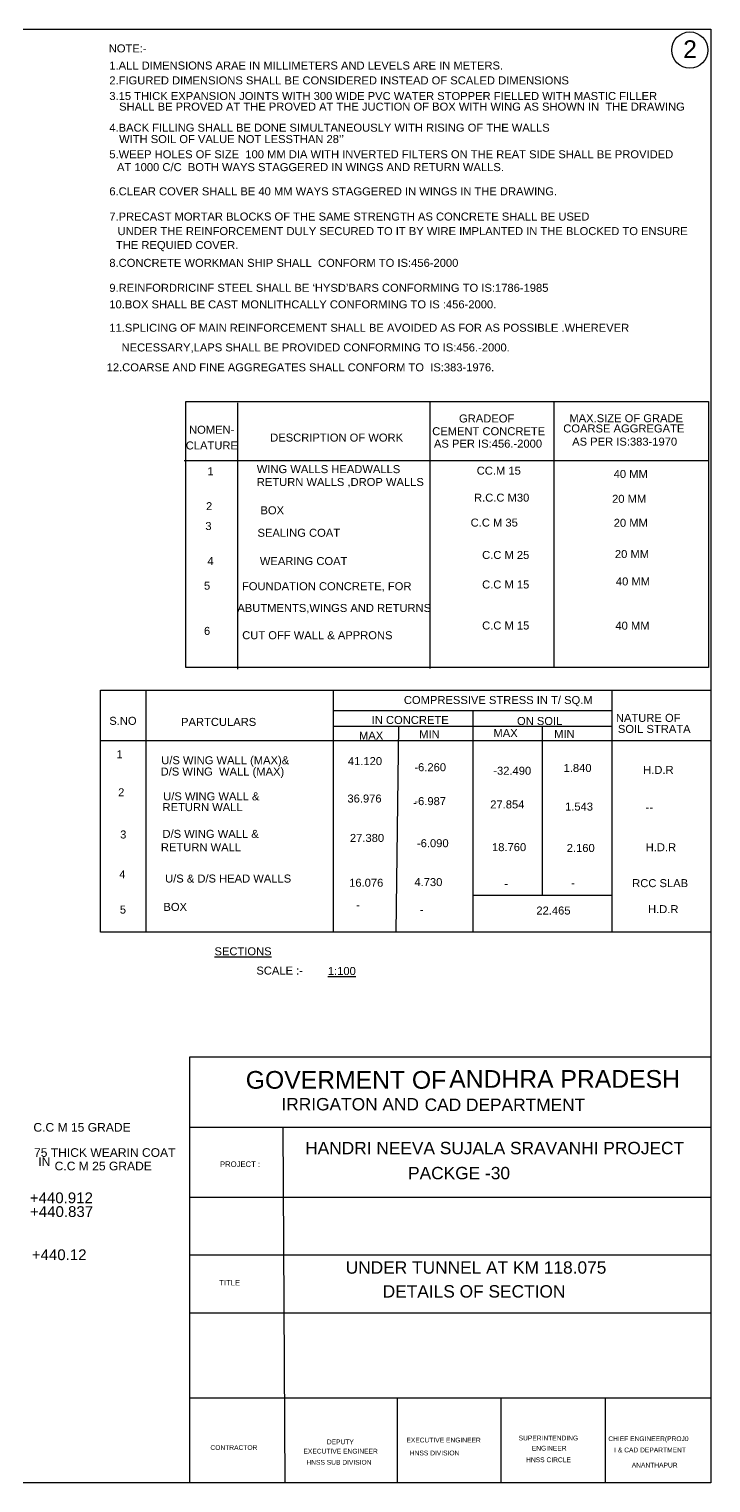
# Model space of a CAD drawing. Header units: inches. Extents: x 109.4 to 208, y 102.2 to 173.1.
# Drawn here: x 174.7 to 208, y 102.2 to 173.1 of the extents above; entities that cross this region are included whole.
import ezdxf

# ---------------------------------------------------------------- set-up
doc = ezdxf.new("R2010")
doc.units = ezdxf.units.IN
doc.header["$MEASUREMENT"] = 0
doc.layers.add('DRAWING', color=7, linetype='Continuous')
doc.styles.get("Standard").update_dxf_attribs({"font": 'arial.ttf'})

msp = doc.modelspace()

# ---------------------------------------------------------------- linework, layer by layer
at = {"layer": 'DRAWING'}
for points in [[(109.42304, 173.11226), (207.96479, 173.11226), (207.96479, 102.23674), (109.42304, 102.23674)], [(182.3605, 154.9519), (207.84185, 154.9519), (207.84185, 141.98245), (182.3605, 141.98245)], [(178.21148, 140.88461), (207.96479, 140.88461), (207.96479, 129.08692), (178.21148, 129.08692)], [(182.55214, 123.0106), (207.96479, 123.0106), (207.96479, 102.23674), (182.55214, 102.23674)]]:
    msp.add_lwpolyline(points, close=True, dxfattribs=at)
for points in [[(184.8769, 154.88883), (184.8769, 141.9138)], [(194.25869, 154.95659), (194.25869, 141.93808)], [(200.3081, 154.9519), (200.3081, 141.98245)], [(182.27983, 152.08026), (207.88118, 152.08026)], [(180.41756, 140.88461), (180.41756, 129.08692)], [(189.56664, 129.08692), (189.56664, 140.88461)], [(203.13875, 140.88461), (203.13875, 129.08692)], [(189.56664, 139.90073), (203.13875, 139.90073)], [(196.3527, 139.90073), (196.3527, 129.08692)], [(203.13875, 139.1098), (189.56664, 139.1098)], [(192.73941, 139.1098), (192.60202, 129.08692)], [(199.74572, 130.89217), (199.74572, 139.1098)], [(178.21148, 138.43133), (207.96479, 138.43133)], [(196.3527, 130.89217), (203.13875, 130.89217)], [(182.55214, 119.581), (207.96479, 119.581)], [(187.20964, 102.23674), (187.10207, 119.581)], [(182.55214, 116.16878), (207.96479, 116.16878)], [(182.55214, 113.34897), (207.96479, 113.34897)], [(207.96479, 110.51209), (182.55214, 110.51209)], [(207.96479, 106.36876), (182.55214, 106.36876)], [(192.66134, 106.36876), (192.66134, 102.23674)], [(197.72973, 106.36876), (197.72973, 102.23674)], [(202.81841, 102.23674), (202.81841, 106.36876)]]:
    msp.add_lwpolyline(points, dxfattribs=at)
msp.add_circle((206.93413, 172.09042), 0.88158, dxfattribs=at)

# ---------------------------------------------------------------- texts
for s, height, p in [('NOTE:-', 0.390097, (178.60619, 171.97459)), ('2', 0.86265, (206.61183, 171.70142)), ('1.ALL DIMENSIONS ARAE IN MILLIMETERS AND LEVELS ARE IN METERS.', 0.390097, (178.63479, 171.14095)), ('2.FIGURED DIMENSIONS SHALL BE CONSIDERED INSTEAD OF SCALED DIMENSIONS', 0.390097, (178.63479, 170.41529)), ('3.15 THICK EXPANSION JOINTS WITH 300 WIDE PVC WATER STOPPER FIELLED WITH MASTIC FILLER ', 0.390097, (178.63479, 169.65507)), ('SHALL BE PROVED AT THE PROVED AT THE JUCTION OF BOX WITH WING AS SHOWN IN  THE DRAWING', 0.390097, (179.1121, 169.13644)), ('4.BACK FILLING SHALL BE DONE SIMULTANEOUSLY WITH RISING OF THE WALLS', 0.390097, (178.63479, 168.11161)), ('WITH SOIL OF VALUE NOT LESSTHAN 28’’', 0.390097, (179.11034, 167.55458)), ('5.WEEP HOLES OF SIZE  100 MM DIA WITH INVERTED FILTERS ON THE REAT SIDE SHALL BE PROVIDED ', 0.390097, (178.63479, 166.81486)), ('AT 1000 C/C  BOTH WAYS STAGGERED IN WINGS AND RETURN WALLS.', 0.390097, (179.01, 166.18805)), ('6.CLEAR COVER SHALL BE 40 MM WAYS STAGGERED IN WINGS IN THE DRAWING.', 0.390097, (178.63479, 165.00648)), ('7.PRECAST MORTAR BLOCKS OF THE SAME STRENGTH AS CONCRETE SHALL BE USED ', 0.390097, (178.63479, 163.77803)), ('UNDER THE REINFORCEMENT DULY SECURED TO IT BY WIRE IMPLANTED IN THE BLOCKED TO ENSURE ', 0.390097, (179.03757, 163.06823)), (' THE REQUIED COVER.', 0.390097, (178.80471, 162.38905)), ('8.CONCRETE WORKMAN SHIP SHALL  CONFORM TO IS:456-2000', 0.390097, (178.63479, 161.52043)), ('9.REINFORDRICINF STEEL SHALL BE ‘HYSD’BARS CONFORMING TO IS:1786-1985', 0.390097, (178.63479, 160.30355)), ('10.BOX SHALL BE CAST MONLITHCALLY CONFORMING TO IS :456-2000.', 0.390097, (178.63479, 159.49726)), ('11.SPLICING OF MAIN REINFORCEMENT SHALL BE AVOIDED AS FOR AS POSSIBLE .WHEREVER ', 0.390097, (178.63479, 158.35694)), ('NECESSARY,LAPS SHALL BE PROVIDED CONFORMING TO IS:456.-2000.', 0.390097, (179.23234, 157.39704)), ('12.COARSE AND FINE AGGREGATES SHALL CONFORM TO  IS:383-1976.', 0.390097, (178.50503, 156.42681)), ('GRADEOF ', 0.390097, (195.68399, 153.9346)), ('COARSE AGGREGATE', 0.390097, (200.76565, 153.44833)), ('MAX.SIZE OF GRADE', 0.390097, (201.06463, 153.94606)), ('NOMEN-', 0.390097, (182.52073, 153.38478)), ('DESCRIPTION OF WORK ', 0.390097, (186.47736, 153.0025)), ('CEMENT CONCRETE', 0.390097, (194.37496, 153.31228)), ('AS PER IS:456.-2000', 0.390097, (194.46154, 152.70678)), ('AS PER IS:383-1970', 0.390097, (201.19965, 152.80576)), ('CLATURE', 0.390097, (182.3605, 152.61848)), ('1', 0.3901, (183.41615, 151.36424)), ('WING WALLS HEADWALLS', 0.390097, (185.82383, 151.4645)), ('CC.M 15', 0.390097, (196.5468, 151.3899)), ('RETURN WALLS ,DROP WALLS', 0.390097, (185.82383, 150.83784)), ('40 MM ', 0.390097, (203.22304, 151.2287)), ('R.C.C M30', 0.390097, (196.41521, 150.07488)), ('20 MM ', 0.390097, (203.14639, 150.01724)), ('2', 0.3901, (183.34927, 149.6599)), ('BOX', 0.390097, (186.0028, 149.45728)), ('3', 0.3901, (183.31583, 148.69076)), ('C.C M 35', 0.390097, (196.25073, 148.85849)), ('20 MM ', 0.390097, (203.226, 148.84728)), ('SEALING COAT', 0.390097, (185.85853, 148.36157)), ('C.C M 25', 0.390097, (196.80997, 147.28047)), ('20 MM ', 0.390097, (203.28285, 147.3252)), ('4', 0.3901, (183.41615, 146.98641)), ('WEARING COAT', 0.390097, (185.9735, 146.98274)), ('5', 0.3901, (183.24895, 145.78335)), ('FOUNDATION CONCRETE, FOR ', 0.390097, (185.10123, 145.7564)), ('C.C M 15', 0.390097, (196.80997, 145.84047)), ('40 MM ', 0.390097, (203.33084, 145.99117)), ('ABUTMENTS,WINGS AND RETURNS', 0.390097, (184.8769, 144.6969)), ('6', 0.3901, (183.24895, 143.57772)), ('C.C M 15', 0.390097, (196.80997, 143.84138)), ('40 MM ', 0.390097, (203.3081, 143.83299)), ('CUT OFF WALL & APPRONS', 0.390097, (185.11259, 143.3675)), ('COMPRESSIVE STRESS IN T/ SQ.M', 0.390097, (192.99464, 140.20926)), ('IN CONCRETE', 0.390097, (191.42585, 139.23589)), ('NATURE OF ', 0.390097, (203.33289, 139.33821)), ('S.NO ', 0.390097, (178.63202, 139.19362)), ('PARTCULARS ', 0.390097, (182.13221, 139.14117)), ('MIN', 0.390097, (193.74091, 138.54282)), ('MAX', 0.390097, (197.36131, 138.5998)), ('ON SOIL', 0.390097, (198.51051, 139.1852)), ('MIN', 0.390097, (200.32204, 138.55315)), ('MAX', 0.390097, (190.80702, 138.47792)), ('1', 0.3901, (178.98225, 137.5592)), ('U/S WING WALL (MAX)&', 0.390097, (181.16593, 137.27242)), ('41.120', 0.390097, (190.26524, 137.23107)), ('D/S WING  WALL (MAX)', 0.390097, (181.1359, 136.72159)), ('-6.260', 0.390097, (193.50562, 136.93264)), ('-32.490', 0.390097, (197.35501, 136.76048)), ('1.840', 0.390097, (200.78203, 136.89599)), ('H.D.R', 0.390097, (204.66219, 136.80276)), ('2', 0.3901, (179.06384, 135.71062)), ('RETURN WALL', 0.390097, (181.22753, 134.98523)), ('U/S WING WALL &', 0.390097, (181.25942, 135.5116)), ('36.976', 0.390097, (190.24226, 135.40611)), ('-', 0.3901, (193.44817, 135.21098)), ('-6.987', 0.390097, (193.50562, 135.27985)), ('27.854', 0.390097, (197.20563, 135.11916)), ('1.543', 0.390097, (200.85312, 135.01303)), ('-', 0.3901, (204.77268, 134.98355)), ('-', 0.3901, (204.96609, 134.98036)), ('3', 0.3901, (179.16123, 133.6538)), ('D/S WING WALL &', 0.390097, (181.22561, 133.68406)), ('RETURN WALL', 0.390097, (181.14944, 133.03131)), ('27.380', 0.390097, (190.36523, 133.48555)), ('-6.090', 0.390097, (193.63218, 133.228)), ('18.760', 0.390097, (197.29168, 133.03669)), ('2.160', 0.390097, (200.93429, 132.99615)), ('H.D.R', 0.390097, (204.78465, 133.03209)), ('4', 0.3901, (179.1195, 131.71555)), ('U/S & D/S HEAD WALLS', 0.390097, (181.35322, 131.50565)), ('16.076', 0.390097, (190.32662, 131.30092)), ('4.730', 0.390097, (193.50714, 131.33211)), ('-', 0.3901, (197.88995, 131.26506)), ('-', 0.3901, (201.15586, 131.28771)), ('RCC SLAB ', 0.390097, (204.1268, 131.28152)), ('BOX', 0.390097, (181.27183, 130.12209)), ('5', 0.3901, (179.14732, 129.99226)), ('-', 0.3901, (190.6679, 130.21625)), ('-', 0.3901, (193.77506, 129.9897)), ('22.465', 0.390097, (199.45473, 129.94491)), ('H.D.R', 0.390097, (204.89791, 130.01288)), ('%%USECTIONS', 0.390097, (183.7609, 127.95836)), ('SCALE :-', 0.390097, (185.80364, 127.01816)), ('%%U1:100', 0.390097, (189.28832, 126.99816)), ('GOVERMENT OF  ', 0.8626451, (185.28579, 121.45442)), ('ANDHRA PRADESH ', 0.8626451, (195.20473, 121.50014)), ('IRRIGATON AND ', 0.6040807, (187.02676, 120.39711)), ('CAD DEPARTMENT ', 0.6040807, (194.00713, 120.37231)), ('C.C M 15 GRADE', 0.4211896, (174.93294, 119.36151)), ('75 THICK WEARIN COAT', 0.4211896, (174.96259, 118.13286)), ('HANDRI NEEVA SUJALA SRAVANHI PROJECT ', 0.6040807, (188.18259, 118.26005)), ('IN ', 0.42119, (175.17554, 117.68262)), ('C.C M 25 GRADE', 0.4211896, (175.96801, 117.47455)), ('PROJECT :', 0.268191, (184.03031, 117.64114)), ('PACKGE -30', 0.604081, (193.1999, 117.03868)), ('+440.912', 0.524695, (174.75644, 115.87266)), ('+440.837', 0.524695, (174.76844, 115.20158)), ('+440.12', 0.524695, (174.85349, 113.09809)), ('UNDER TUNNEL AT KM 118.075', 0.6040807, (190.15884, 112.43647)), ('TITLE ', 0.268191, (183.99104, 111.86336)), ('DETAILS OF SECTION', 0.6040807, (191.9616, 111.27321)), ('DEPUTY ', 0.232258, (189.24011, 104.12184)), ('EXECUTIVE ENGINEER ', 0.232258, (193.11867, 104.21013)), ('SUPERINTENDING ', 0.232258, (198.58988, 104.3095)), ('CHIEF ENGINEER(PROJ0', 0.232258, (202.96213, 104.27561)), ('CONTRACTOR', 0.232258, (183.56364, 103.8442)), ('EXECUTIVE ENGINEER ', 0.232258, (188.09965, 103.66838)), ('HNSS DIVISION ', 0.232258, (193.28475, 103.57971)), ('HNSS CIRCLE', 0.232258, (198.95527, 103.24775)), ('ENGINEER ', 0.232258, (199.23208, 103.8118)), ('I & CAD DEPARTMENT ', 0.232258, (203.24975, 103.72714)), ('HNSS SUB DIVISION ', 0.232258, (188.24359, 103.12645)), ('ANANTHAPUR', 0.232258, (204.10391, 102.98712))]:
    msp.add_text(s, height=height, dxfattribs=at).set_placement(p)
at = {"layer": 'DRAWING', "insert": (203.42989, 139.18931), "char_height": 0.390097, "width": 3.6953576, "attachment_point": 1}
msp.add_mtext('SOIL STRATA', dxfattribs=at)

doc.saveas('drawing.dxf')
